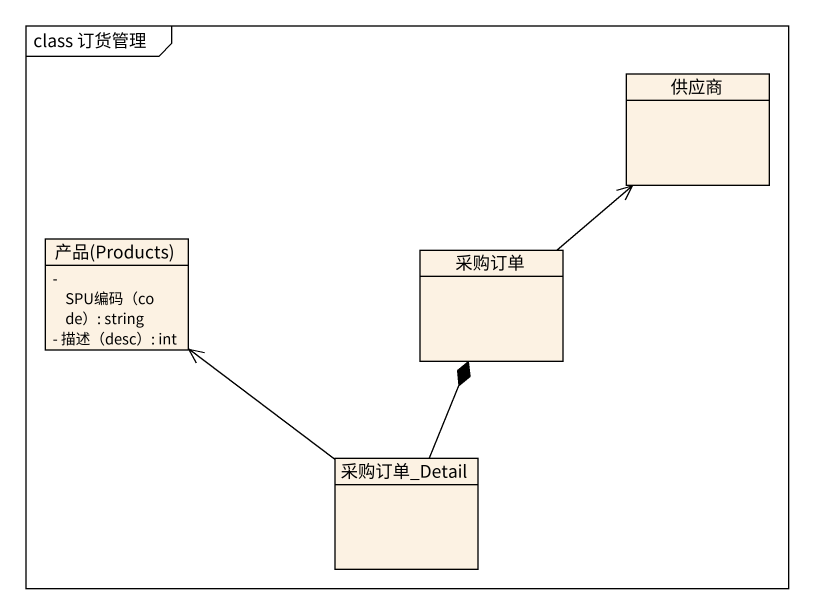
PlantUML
@startuml
mainframe class 订货管理
hide circle
hide empty members
skinparam classAttributeIconSize 0
class 供应商
class "产品(Products)" as 产品_Products {
  - SPU编码（code）: string
  - 描述（desc）: int
}
class 采购订单
class 采购订单_Detail
采购订单 -up-> 供应商
采购订单_Detail -up-> 产品_Products
采购订单_Detail -up-* 采购订单
@enduml
